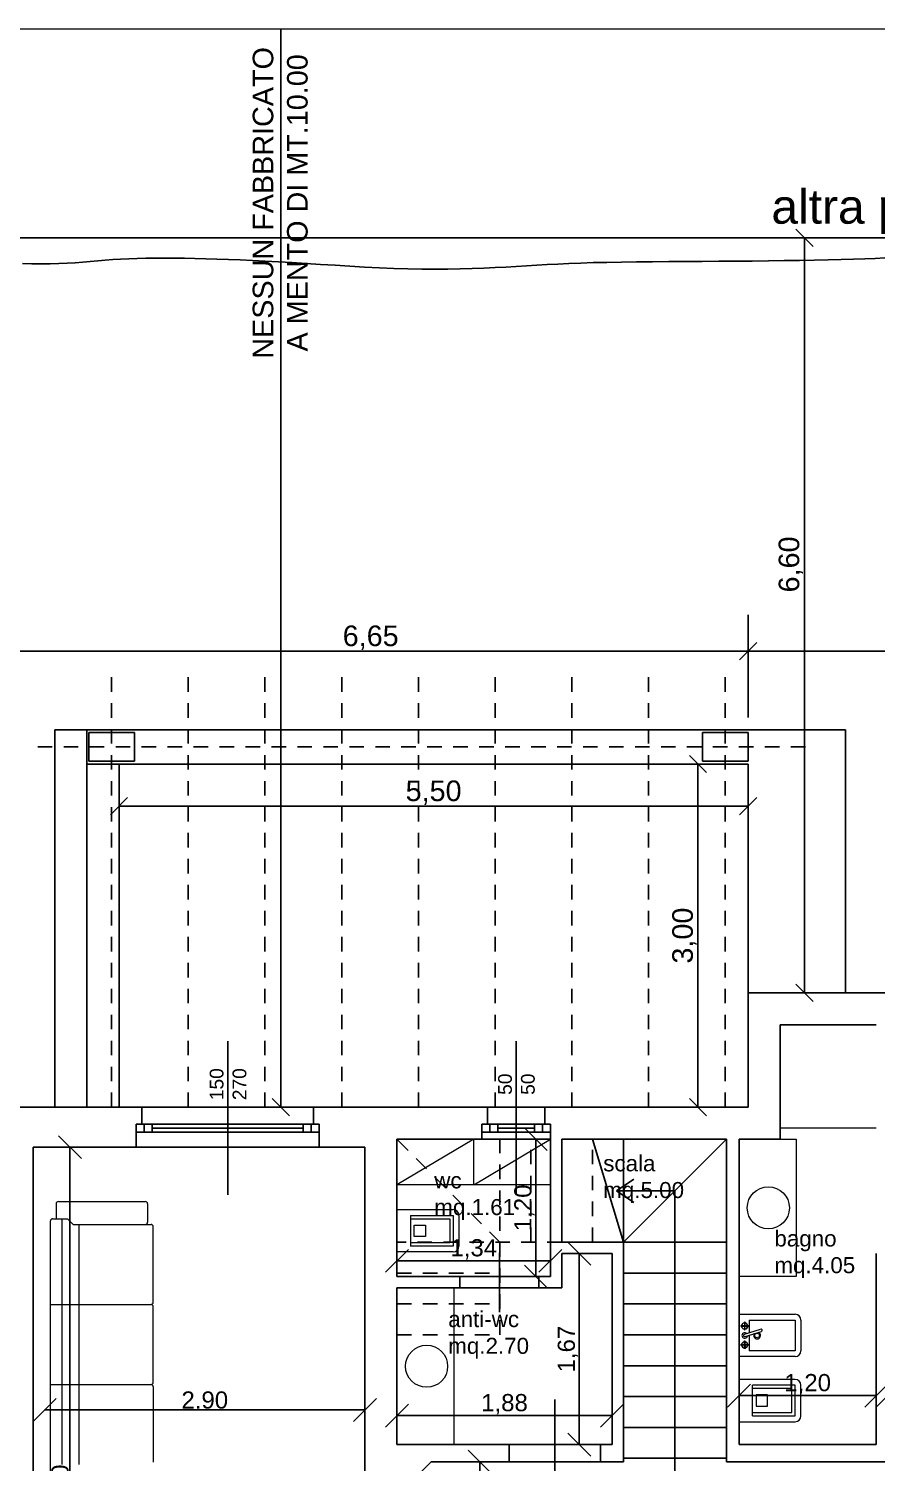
# Model space of a CAD drawing. Header units: millimetres. Extents: x 2002 to 2114, y 811 to 859.
# Drawn here: x 2012.73 to 2020.14, y 846.07 to 858.6 of the extents above; entities that cross this region are included whole.
import ezdxf

# ---------------------------------------------------------------- set-up
doc = ezdxf.new("R2010")
doc.units = ezdxf.units.MM
doc.header["$LTSCALE"] = 0.04
doc.linetypes.add('NASCOSTA2', pattern=[4.7625, 3.175, -1.5875])
for name, color, linetype in [('0-2', 1, 'Continuous'), ('0.1', 4, 'Continuous'), ('02', 1, 'Continuous'), ('ASSI-PIL', 6, 'Continuous')]:
    doc.layers.add(name, color=color, linetype=linetype)
doc.layers.add('0_Num_Penna__10', color=1, linetype='Continuous', lineweight=13)
doc.layers.add('palma', color=94, linetype='Continuous', lineweight=5)
doc.styles.get("Standard").update_dxf_attribs({"font": 'arial.ttf'})
doc.dimstyles.new('pie', dxfattribs={"dimtxt": 0.15, "dimasz": 0.2, "dimexe": 1.25, "dimexo": 0.625, "dimgap": 0.01, "dimtad": 1, "dimzin": 0, "dimtxsty": 'Standard', "dimblk1": 'OBLIQUE', "dimblk2": 'OBLIQUE', "dimsah": 1, "dimcen": 2.5, "dimse1": 1, "dimse2": 1, "dimadec": 0, "dimazin": 0, "dimtfac": 1, "dimtmove": 0, "dimatfit": 3, "dimfxl": 1, "dimarcsym": 0})
doc.dimstyles.new('piee', dxfattribs={"dimtxt": 0.18, "dimasz": 0.15, "dimexe": 1.25, "dimexo": 0.625, "dimgap": 0.01, "dimtad": 1, "dimzin": 1, "dimtxsty": 'Standard', "dimblk": 'OBLIQUE', "dimcen": 2.5, "dimse1": 1, "dimse2": 1, "dimadec": 0, "dimazin": 0, "dimtfac": 1, "dimtmove": 0, "dimatfit": 3, "dimldrblk": 'OBLIQUE', "dimfxl": 1, "dimarcsym": 0})

# ---------------------------------------------------------------- blocks, each defined once
blk = doc.blocks.new('_Oblique')
at = {"color": 0, "linetype": 'ByBlock', "lineweight": -2}
blk.add_line((-0.5, -0.5), (0.5, 0.5), dxfattribs=at)
blk = doc.blocks.new('*D2172')
at = {"layer": 'ASSI-PIL', "color": 0, "lineweight": -2}
blk.add_line((2023.12, 853.159), (2019.02, 853.159), dxfattribs=at)
at = {"layer": 'Defpoints', "color": 0}
for p in [(2019.02, 853.159), (2019.02, 850.563), (2023.12, 850.563)]:
    blk.add_point(p, dxfattribs=at)
at = {"layer": 'ASSI-PIL', "color": 0, "lineweight": -2, "xscale": 0.15, "yscale": 0.15, "zscale": 0.15, "rotation": 180}
blk.add_blockref('_Oblique', (2019.02, 853.159), dxfattribs=at)
at = {"layer": 'ASSI-PIL', "color": 0, "lineweight": -2, "xscale": 0.15, "yscale": 0.15, "zscale": 0.15}
blk.add_blockref('_Oblique', (2023.12, 853.159), dxfattribs=at)
at = {"layer": 'ASSI-PIL', "color": 0, "insert": (2021.07, 853.277), "char_height": 0.18, "attachment_point": 5}
blk.add_mtext('4,10', dxfattribs=at)
blk = doc.blocks.new('*D2173')
at = {"layer": 'ASSI-PIL', "color": 0, "lineweight": -2}
blk.add_line((2019.02, 853.159), (2012.42, 853.159), dxfattribs=at)
at = {"layer": 'Defpoints', "color": 0}
for p in [(2012.42, 853.159), (2019.02, 849.563), (2012.42, 849.173)]:
    blk.add_point(p, dxfattribs=at)
at = {"layer": 'ASSI-PIL', "color": 0, "lineweight": -2, "xscale": 0.15, "yscale": 0.15, "zscale": 0.15, "rotation": 180}
blk.add_blockref('_Oblique', (2012.42, 853.159), dxfattribs=at)
at = {"layer": 'ASSI-PIL', "color": 0, "lineweight": -2, "xscale": 0.15, "yscale": 0.15, "zscale": 0.15}
blk.add_blockref('_Oblique', (2019.02, 853.159), dxfattribs=at)
at = {"layer": 'ASSI-PIL', "color": 0, "insert": (2015.72, 853.277), "char_height": 0.18, "attachment_point": 5}
blk.add_mtext('6,65', dxfattribs=at)
blk = doc.blocks.new('*D2174')
at = {"layer": 'ASSI-PIL', "color": 0, "lineweight": -2}
blk.add_line((2007.732, 850.173), (2007.732, 849.173), dxfattribs=at)
at = {"layer": 'Defpoints', "color": 0}
for p in [(2014.222, 850.173), (2007.732, 849.173), (2014.222, 849.173)]:
    blk.add_point(p, dxfattribs=at)
at = {"layer": 'ASSI-PIL', "color": 0, "lineweight": -2, "xscale": 0.15, "yscale": 0.15, "zscale": 0.15}
for p, rotation in [((2007.732, 850.173), 90), ((2007.732, 849.173), 270)]:
    blk.add_blockref('_Oblique', p, dxfattribs=dict(at, rotation=rotation))
at = {"layer": 'ASSI-PIL', "color": 0, "insert": (2007.614, 849.673), "char_height": 0.18, "attachment_point": 5, "rotation": 90}
blk.add_mtext('1,00', dxfattribs=at)
blk = doc.blocks.new('*D2180')
at = {"layer": 'ASSI-PIL', "color": 0, "lineweight": -2}
blk.add_line((2006.963, 850.173), (2006.963, 841.153), dxfattribs=at)
at = {"layer": 'Defpoints', "color": 0}
for p in [(2014.222, 850.173), (2006.963, 841.153), (2014.672, 841.153)]:
    blk.add_point(p, dxfattribs=at)
at = {"layer": 'ASSI-PIL', "color": 0, "lineweight": -2, "xscale": 0.15, "yscale": 0.15, "zscale": 0.15}
for p, rotation in [((2006.963, 850.173), 90), ((2006.963, 841.153), 270)]:
    blk.add_blockref('_Oblique', p, dxfattribs=dict(at, rotation=rotation))
at = {"layer": 'ASSI-PIL', "color": 0, "insert": (2006.845, 845.663), "char_height": 0.18, "attachment_point": 5, "rotation": 90}
blk.add_mtext('9,00', dxfattribs=at)
blk = doc.blocks.new('*D2181')
at = {"layer": 'ASSI-PIL', "color": 0, "lineweight": -2}
blk.add_line((2019.512, 850.173), (2019.512, 856.773), dxfattribs=at)
at = {"layer": 'Defpoints', "color": 0}
for p in [(2019.02, 856.773), (2019.512, 856.773), (2019.02, 850.173)]:
    blk.add_point(p, dxfattribs=at)
at = {"layer": 'ASSI-PIL', "color": 0, "lineweight": -2, "xscale": 0.15, "yscale": 0.15, "zscale": 0.15}
for p, rotation in [((2019.512, 856.773), 90), ((2019.512, 850.173), 270)]:
    blk.add_blockref('_Oblique', p, dxfattribs=dict(at, rotation=rotation))
at = {"layer": 'ASSI-PIL', "color": 0, "insert": (2019.393, 853.918), "char_height": 0.18, "attachment_point": 5, "rotation": 90}
blk.add_mtext('6,60', dxfattribs=at)
blk = doc.blocks.new('*D2208')
at = {"layer": 'ASSI-PIL', "color": 0, "lineweight": -2}
blk.add_line((2015.67, 832.821), (2012.42, 832.821), dxfattribs=at)
at = {"layer": 'Defpoints', "color": 0}
for p in [(2015.67, 848.686), (2012.42, 847.023), (2012.42, 832.821)]:
    blk.add_point(p, dxfattribs=at)
at = {"layer": 'ASSI-PIL', "color": 0, "lineweight": -2, "xscale": 0.15, "yscale": 0.15, "zscale": 0.15, "rotation": 180}
blk.add_blockref('_Oblique', (2012.42, 832.821), dxfattribs=at)
at = {"layer": 'ASSI-PIL', "color": 0, "lineweight": -2, "xscale": 0.15, "yscale": 0.15, "zscale": 0.15}
blk.add_blockref('_Oblique', (2015.67, 832.821), dxfattribs=at)
at = {"layer": 'ASSI-PIL', "color": 0, "insert": (2014.045, 832.939), "char_height": 0.18, "attachment_point": 5}
blk.add_mtext('3,30', dxfattribs=at)
blk = doc.blocks.new('*D2211')
at = {"layer": '0.1', "color": 0, "lineweight": -2}
blk.add_line((2015.67, 846.526), (2012.87, 846.526), dxfattribs=at)
at = {"layer": 'Defpoints', "color": 0}
for p in [(2012.87, 848.794), (2015.67, 848.794), (2012.87, 846.526)]:
    blk.add_point(p, dxfattribs=at)
at = {"layer": '0.1', "color": 0, "lineweight": -2, "xscale": 0.2, "yscale": 0.2, "zscale": 0.2, "rotation": 180}
blk.add_blockref('_Oblique', (2012.87, 846.526), dxfattribs=at)
at = {"layer": '0.1', "color": 0, "lineweight": -2, "xscale": 0.2, "yscale": 0.2, "zscale": 0.2}
blk.add_blockref('_Oblique', (2015.67, 846.526), dxfattribs=at)
at = {"layer": '0.1', "color": 0, "insert": (2014.27, 846.612), "char_height": 0.15, "attachment_point": 5}
blk.add_mtext('2.90', dxfattribs=at)
blk = doc.blocks.new('*D2212')
at = {"layer": '0.1', "color": 0, "lineweight": -2}
blk.add_line((2013.091, 843.823), (2013.091, 848.823), dxfattribs=at)
at = {"layer": 'Defpoints', "color": 0}
for p in [(2012.77, 848.823), (2013.091, 848.823), (2012.77, 843.823)]:
    blk.add_point(p, dxfattribs=at)
at = {"layer": '0.1', "color": 0, "lineweight": -2, "xscale": 0.2, "yscale": 0.2, "zscale": 0.2}
for p, rotation in [((2013.091, 848.823), 90), ((2013.091, 843.823), 270)]:
    blk.add_blockref('_Oblique', p, dxfattribs=dict(at, rotation=rotation))
at = {"layer": '0.1', "color": 0, "insert": (2013.005, 845.845), "char_height": 0.15, "attachment_point": 5, "rotation": 90}
blk.add_mtext('5.00', dxfattribs=at)
blk = doc.blocks.new('*D2213')
at = {"layer": '0.1', "color": 0, "lineweight": -2}
blk.add_line((2020.14, 846.651), (2018.94, 846.651), dxfattribs=at)
at = {"layer": 'Defpoints', "color": 0}
for p in [(2018.94, 846.651), (2018.94, 846.223), (2020.14, 846.223)]:
    blk.add_point(p, dxfattribs=at)
at = {"layer": '0.1', "color": 0, "lineweight": -2, "xscale": 0.2, "yscale": 0.2, "zscale": 0.2, "rotation": 180}
blk.add_blockref('_Oblique', (2018.94, 846.651), dxfattribs=at)
at = {"layer": '0.1', "color": 0, "lineweight": -2, "xscale": 0.2, "yscale": 0.2, "zscale": 0.2}
blk.add_blockref('_Oblique', (2020.14, 846.651), dxfattribs=at)
at = {"layer": '0.1', "color": 0, "insert": (2019.54, 846.751), "char_height": 0.15, "attachment_point": 5}
blk.add_mtext('1,20', dxfattribs=at)
blk = doc.blocks.new('*D2214')
at = {"layer": '0.1', "color": 0, "lineweight": -2}
blk.add_line((2020.24, 846.651), (2022.99, 846.651), dxfattribs=at)
at = {"layer": 'Defpoints', "color": 0}
for p in [(2022.99, 846.651), (2020.24, 846.223), (2022.99, 846.223)]:
    blk.add_point(p, dxfattribs=at)
at = {"layer": '0.1', "color": 0, "lineweight": -2, "xscale": 0.2, "yscale": 0.2, "zscale": 0.2, "rotation": 180}
blk.add_blockref('_Oblique', (2020.24, 846.651), dxfattribs=at)
at = {"layer": '0.1', "color": 0, "lineweight": -2, "xscale": 0.2, "yscale": 0.2, "zscale": 0.2}
blk.add_blockref('_Oblique', (2022.99, 846.651), dxfattribs=at)
at = {"layer": '0.1', "color": 0, "insert": (2021.615, 846.751), "char_height": 0.15, "attachment_point": 5}
blk.add_mtext('2,75', dxfattribs=at)
blk = doc.blocks.new('*D2215')
at = {"layer": '0.1', "color": 0, "lineweight": -2}
blk.add_line((2016.673, 846.073), (2016.673, 842.553), dxfattribs=at)
at = {"layer": 'Defpoints', "color": 0}
for p in [(2016.59, 846.073), (2016.59, 842.553), (2016.673, 842.553)]:
    blk.add_point(p, dxfattribs=at)
at = {"layer": '0.1', "color": 0, "lineweight": -2, "xscale": 0.2, "yscale": 0.2, "zscale": 0.2}
for p, rotation in [((2016.673, 846.073), 90), ((2016.673, 842.553), 270)]:
    blk.add_blockref('_Oblique', p, dxfattribs=dict(at, rotation=rotation))
at = {"layer": '0.1', "color": 0, "insert": (2016.573, 844.313), "char_height": 0.15, "attachment_point": 5, "rotation": 90}
blk.add_mtext('3,52', dxfattribs=at)
blk = doc.blocks.new('*D2217')
at = {"layer": '0.1', "color": 0, "lineweight": -2}
blk.add_line((2017.83, 846.476), (2015.95, 846.476), dxfattribs=at)
at = {"layer": 'Defpoints', "color": 0}
for p in [(2015.95, 847.183), (2017.83, 847.058), (2015.95, 846.476)]:
    blk.add_point(p, dxfattribs=at)
at = {"layer": '0.1', "color": 0, "lineweight": -2, "xscale": 0.2, "yscale": 0.2, "zscale": 0.2, "rotation": 180}
blk.add_blockref('_Oblique', (2015.95, 846.476), dxfattribs=at)
at = {"layer": '0.1', "color": 0, "lineweight": -2, "xscale": 0.2, "yscale": 0.2, "zscale": 0.2}
blk.add_blockref('_Oblique', (2017.83, 846.476), dxfattribs=at)
at = {"layer": '0.1', "color": 0, "insert": (2016.89, 846.576), "char_height": 0.15, "attachment_point": 5}
blk.add_mtext('1,88', dxfattribs=at)
blk = doc.blocks.new('*D2218')
at = {"layer": '0.1', "color": 0, "lineweight": -2}
blk.add_line((2017.544, 847.893), (2017.544, 846.223), dxfattribs=at)
at = {"layer": 'Defpoints', "color": 0}
for p in [(2017.83, 847.893), (2017.544, 846.223), (2017.83, 846.223)]:
    blk.add_point(p, dxfattribs=at)
at = {"layer": '0.1', "color": 0, "lineweight": -2, "xscale": 0.2, "yscale": 0.2, "zscale": 0.2}
for p, rotation in [((2017.544, 847.893), 90), ((2017.544, 846.223), 270)]:
    blk.add_blockref('_Oblique', p, dxfattribs=dict(at, rotation=rotation))
at = {"layer": '0.1', "color": 0, "insert": (2017.444, 847.058), "char_height": 0.15, "attachment_point": 5, "rotation": 90}
blk.add_mtext('1,67', dxfattribs=at)
blk = doc.blocks.new('*D2240')
at = {"layer": 'ASSI-PIL', "color": 0, "lineweight": -2}
blk.add_line((2018.581, 852.173), (2018.581, 849.173), dxfattribs=at)
at = {"layer": 'Defpoints', "color": 0}
for p in [(2019.02, 852.173), (2016.741, 849.173), (2018.581, 849.173)]:
    blk.add_point(p, dxfattribs=at)
at = {"layer": 'ASSI-PIL', "color": 0, "lineweight": -2, "xscale": 0.15, "yscale": 0.15, "zscale": 0.15}
for p, rotation in [((2018.581, 852.173), 90), ((2018.581, 849.173), 270)]:
    blk.add_blockref('_Oblique', p, dxfattribs=dict(at, rotation=rotation))
at = {"layer": 'ASSI-PIL', "color": 0, "insert": (2018.463, 850.673), "char_height": 0.18, "attachment_point": 5, "rotation": 90}
blk.add_mtext('3,00', dxfattribs=at)
blk = doc.blocks.new('*D2241')
at = {"layer": 'ASSI-PIL', "color": 0, "lineweight": -2}
blk.add_line((2013.52, 851.804), (2019.02, 851.804), dxfattribs=at)
at = {"layer": 'Defpoints', "color": 0}
for p in [(2013.52, 852.173), (2019.02, 852.173), (2019.02, 851.804)]:
    blk.add_point(p, dxfattribs=at)
at = {"layer": 'ASSI-PIL', "color": 0, "lineweight": -2, "xscale": 0.15, "yscale": 0.15, "zscale": 0.15, "rotation": 180}
blk.add_blockref('_Oblique', (2013.52, 851.804), dxfattribs=at)
at = {"layer": 'ASSI-PIL', "color": 0, "lineweight": -2, "xscale": 0.15, "yscale": 0.15, "zscale": 0.15}
blk.add_blockref('_Oblique', (2019.02, 851.804), dxfattribs=at)
at = {"layer": 'ASSI-PIL', "color": 0, "insert": (2016.27, 851.922), "char_height": 0.18, "attachment_point": 5}
blk.add_mtext('5,50', dxfattribs=at)
blk = doc.blocks.new('*D2245')
at = {"layer": '0.1', "color": 0, "lineweight": -2}
blk.add_line((2017.164, 848.893), (2017.164, 847.693), dxfattribs=at)
at = {"layer": 'Defpoints', "color": 0}
for p in [(2017.291, 848.893), (2017.164, 847.693), (2017.291, 847.693)]:
    blk.add_point(p, dxfattribs=at)
at = {"layer": '0.1', "color": 0, "lineweight": -2, "xscale": 0.2, "yscale": 0.2, "zscale": 0.2}
for p, rotation in [((2017.164, 848.893), 90), ((2017.164, 847.693), 270)]:
    blk.add_blockref('_Oblique', p, dxfattribs=dict(at, rotation=rotation))
at = {"layer": '0.1', "color": 0, "insert": (2017.064, 848.293), "char_height": 0.15, "attachment_point": 5, "rotation": 90}
blk.add_mtext('1,20', dxfattribs=at)
blk = doc.blocks.new('*D2246')
at = {"layer": '0.1', "color": 0, "lineweight": -2}
blk.add_line((2015.95, 847.83), (2017.291, 847.83), dxfattribs=at)
at = {"layer": 'Defpoints', "color": 0}
for p in [(2015.95, 848.893), (2017.291, 848.893), (2017.291, 847.83)]:
    blk.add_point(p, dxfattribs=at)
at = {"layer": '0.1', "color": 0, "lineweight": -2, "xscale": 0.2, "yscale": 0.2, "zscale": 0.2}
for p, rotation in [((2015.95, 847.83), 179.9999999999903), ((2017.291, 847.83), 359.9999999999903)]:
    blk.add_blockref('_Oblique', p, dxfattribs=dict(at, rotation=rotation))
at = {"layer": '0.1', "color": 0, "insert": (2016.621, 847.93), "char_height": 0.15, "attachment_point": 5}
blk.add_mtext('1,34', dxfattribs=at)

msp = doc.modelspace()

# ---------------------------------------------------------------- linework, layer by layer
for p, q in [((2013.255, 852.448), (2013.655, 852.448)), ((2013.255, 852.198), (2013.255, 852.448)), ((2013.655, 852.448), (2013.655, 852.198)), ((2018.62, 852.448), (2019.02, 852.448)), ((2018.62, 852.198), (2018.62, 852.448)), ((2019.02, 852.448), (2019.02, 852.198)), ((2013.655, 852.198), (2013.255, 852.198)), ((2019.02, 852.198), (2018.62, 852.198)), ((2019.02, 849.173), (2019.02, 850.173)), ((2019.02, 850.173), (2020.345, 850.173)), ((2019.3, 849.893), (2020.14, 849.893)), ((2019.3, 848.893), (2019.3, 849.893)), ((2013.72, 849.173), (2012.42, 849.173)), ((2013.72, 849.023), (2013.72, 849.173)), ((2013.72, 849.023), (2013.72, 849.173)), ((2015.22, 849.023), (2015.22, 849.173)), ((2015.22, 849.173), (2016.741, 849.173)), ((2016.741, 849.173), (2016.741, 849.023)), ((2017.241, 849.173), (2019.02, 849.173)), ((2017.241, 849.173), (2017.241, 849.023)), ((2013.67, 848.823), (2013.67, 849.023)), ((2013.67, 849.023), (2013.72, 849.023)), ((2015.22, 849.023), (2015.27, 849.023)), ((2015.27, 848.823), (2015.27, 849.023)), ((2016.691, 848.893), (2016.691, 849.023)), ((2016.691, 849.023), (2016.741, 849.023)), ((2017.241, 849.023), (2017.291, 849.023)), ((2017.291, 847.693), (2017.291, 849.023)), ((2013.67, 848.823), (2012.77, 848.823)), ((2012.77, 848.823), (2012.77, 843.823)), ((2015.27, 848.823), (2015.67, 848.823)), ((2015.67, 845.573), (2015.67, 848.823)), ((2015.95, 848.893), (2016.691, 848.893)), ((2015.95, 847.693), (2015.95, 848.893)), ((2017.391, 848.893), (2018.83, 848.893)), ((2017.391, 848.893), (2017.391, 847.993)), ((2018.83, 846.073), (2018.83, 848.893)), ((2018.94, 848.893), (2019.3, 848.893)), ((2018.94, 846.223), (2018.94, 848.893)), ((2017.93, 847.993), (2017.391, 847.993)), ((2017.93, 847.993), (2017.93, 846.073)), ((2017.83, 847.893), (2017.391, 847.893)), ((2017.391, 847.893), (2017.391, 847.593)), ((2017.83, 847.893), (2017.83, 846.223)), ((2020.14, 846.223), (2020.14, 847.893)), ((2016.5, 847.693), (2015.95, 847.693)), ((2016.5, 847.593), (2016.5, 847.693)), ((2017.191, 847.693), (2017.291, 847.693)), ((2017.191, 847.693), (2017.191, 847.593)), ((2015.95, 846.223), (2015.95, 847.593)), ((2016.5, 847.593), (2015.95, 847.593)), ((2017.191, 847.593), (2017.391, 847.593)), ((2015.95, 846.223), (2016.93, 846.223)), ((2016.93, 846.073), (2016.93, 846.223)), ((2017.73, 846.073), (2017.73, 846.223)), ((2017.73, 846.223), (2017.83, 846.223)), ((2018.94, 846.223), (2020.14, 846.223)), ((2015.95, 845.773), (2016.25, 846.073)), ((2016.25, 846.073), (2016.93, 846.073)), ((2017.73, 846.073), (2017.93, 846.073)), ((2018.83, 846.073), (2020.34, 846.073))]:
    msp.add_line(p, q)
at = {"layer": '0-2', "linetype": 'NASCOSTA2'}
for p, q in [((2013.455, 849.173), (2013.455, 852.948)), ((2014.126, 849.173), (2014.126, 852.948)), ((2014.796, 849.173), (2014.796, 852.948)), ((2015.467, 849.173), (2015.467, 852.948)), ((2016.138, 849.173), (2016.138, 852.948)), ((2016.808, 849.173), (2016.808, 852.948)), ((2017.479, 849.173), (2017.479, 852.948)), ((2018.149, 849.173), (2018.149, 852.948)), ((2018.82, 849.173), (2018.82, 852.948)), ((2019.52, 852.323), (2012.755, 852.323)), ((2016.85, 847.993), (2015.95, 848.893)), ((2016.85, 847.183), (2016.85, 848.893)), ((2017.12, 847.993), (2017.12, 848.893)), ((2017.66, 847.993), (2017.66, 848.893)), ((2015.95, 847.723), (2016.85, 847.723)), ((2015.95, 847.453), (2016.85, 847.453)), ((2015.95, 847.183), (2016.85, 847.183))]:
    msp.add_line(p, q, dxfattribs=at)
at = {"layer": '0-2'}
for p, q in [((2019.17, 852.473), (2019.87, 852.473)), ((2019.87, 852.473), (2019.87, 850.173)), ((2016.741, 849.173), (2017.241, 849.173)), ((2016.691, 848.893), (2017.291, 848.893)), ((2017.93, 847.993), (2017.66, 848.893)), ((2017.93, 847.993), (2017.93, 848.893)), ((2017.93, 847.993), (2018.83, 848.893)), ((2017.93, 847.993), (2017.93, 848.893)), ((2017.869, 848.443), (2018.02, 848.545)), ((2017.869, 848.443), (2018.38, 848.443)), ((2017.869, 848.443), (2018.02, 848.341)), ((2018.38, 848.443), (2018.38, 845.909)), ((2017.93, 847.993), (2018.83, 847.993)), ((2016.846, 847.382), (2016.846, 847.899)), ((2016.5, 847.693), (2017.191, 847.693)), ((2017.93, 847.723), (2018.83, 847.723)), ((2016.5, 847.593), (2017.191, 847.593)), ((2017.93, 847.453), (2018.83, 847.453)), ((2017.93, 847.183), (2018.83, 847.183)), ((2017.93, 846.913), (2018.83, 846.913)), ((2017.33, 845.565), (2017.33, 846.616)), ((2017.93, 846.643), (2018.83, 846.643)), ((2017.93, 846.373), (2018.83, 846.373)), ((2016.93, 846.223), (2017.73, 846.223)), ((2017.73, 846.073), (2016.93, 846.073)), ((2017.93, 846.103), (2018.83, 846.103))]:
    msp.add_line(p, q, dxfattribs=at)
at = {"layer": '0-2', "linetype": 'NASCOSTA2'}
msp.add_lwpolyline([(2017.391, 847.993), (2015.95, 847.993)], dxfattribs=at)
at = {"layer": '02'}
for p, q in [((2028.651, 856.773), (2009.16, 856.773)), ((2012.96, 852.473), (2012.96, 849.173)), ((2019.17, 852.473), (2012.96, 852.473)), ((2013.24, 852.473), (2013.24, 849.173)), ((2019.02, 852.173), (2013.24, 852.173)), ((2013.52, 852.173), (2013.52, 849.173)), ((2019.02, 850.173), (2019.02, 852.173)), ((2014.47, 848.407), (2014.47, 849.751)), ((2016.991, 848.407), (2016.991, 849.751)), ((2013.72, 849.173), (2015.22, 849.173)), ((2013.67, 848.953), (2015.27, 848.953)), ((2013.72, 849.023), (2015.22, 849.023)), ((2013.74, 848.953), (2013.74, 849.023)), ((2013.81, 848.953), (2013.81, 849.023)), ((2013.81, 848.988), (2015.13, 848.988)), ((2015.13, 848.953), (2015.13, 849.023)), ((2015.2, 848.953), (2015.2, 849.023)), ((2016.691, 848.953), (2017.291, 848.953)), ((2016.741, 849.023), (2017.241, 849.023)), ((2016.761, 848.953), (2016.761, 849.023)), ((2016.831, 848.953), (2016.831, 849.023)), ((2016.831, 848.988), (2017.151, 848.988)), ((2017.151, 848.953), (2017.151, 849.023)), ((2017.221, 848.953), (2017.221, 849.023)), ((2013.67, 848.823), (2015.27, 848.823))]:
    msp.add_line(p, q, dxfattribs=at)
at = {"layer": '0_Num_Penna__10'}
msp.add_line((2002.034, 858.602), (2114.037, 858.602), dxfattribs=at)
at = {"layer": 'ASSI-PIL'}
for p, q in [((2014.935, 849.173), (2014.935, 858.602)), ((2019.02, 852.58), (2019.02, 853.477))]:
    msp.add_line(p, q, dxfattribs=at)
msp.add_lwpolyline([(2012.675, 856.549), (2012.759, 856.547), (2012.84, 856.547), (2012.919, 856.547), (2012.995, 856.548), (2013.067, 856.551), (2013.136, 856.555), (2013.203, 856.56), (2013.269, 856.566), (2013.334, 856.571), (2013.399, 856.577), (2013.465, 856.583), (2013.534, 856.587), (2013.605, 856.591), (2013.679, 856.594), (2013.756, 856.595), (2013.836, 856.596), (2013.919, 856.596), (2014.005, 856.596), (2014.093, 856.595), (2014.184, 856.593), (2014.278, 856.59), (2014.376, 856.587), (2014.476, 856.584), (2014.58, 856.58), (2014.687, 856.575), (2014.798, 856.57), (2014.913, 856.564), (2015.032, 856.557), (2015.155, 856.549), (2015.281, 856.541), (2015.409, 856.533), (2015.538, 856.525), (2015.667, 856.517), (2015.796, 856.511), (2015.922, 856.505), (2016.046, 856.501), (2016.166, 856.499), (2016.282, 856.498), (2016.395, 856.499), (2016.503, 856.501), (2016.608, 856.504), (2016.71, 856.508), (2016.808, 856.513), (2016.902, 856.518), (2016.993, 856.523), (2017.083, 856.529), (2017.172, 856.534), (2017.262, 856.539), (2017.355, 856.544), (2017.453, 856.549), (2017.556, 856.553), (2017.666, 856.557), (2017.785, 856.559), (2017.912, 856.561), (2018.045, 856.563), (2018.183, 856.564), (2018.325, 856.565), (2018.47, 856.566), (2018.617, 856.567), (2018.764, 856.568), (2018.91, 856.569), (2019.055, 856.57), (2019.197, 856.572), (2019.335, 856.574), (2019.469, 856.576), (2019.597, 856.579), (2019.719, 856.581), (2019.834, 856.584), (2019.94, 856.588), (2020.039, 856.591), (2020.131, 856.594), (2020.216, 856.598)], dxfattribs=at)
at = {"layer": 'palma'}
for p, q in [((2019.3, 848.993), (2020.14, 848.993)), ((2019.3, 848.893), (2019.44, 848.893)), ((2019.44, 848.893), (2019.44, 847.693)), ((2017.291, 848.493), (2015.95, 848.493)), ((2012.97, 848.328), (2012.97, 848.198)), ((2012.99, 848.348), (2013.75, 848.348)), ((2013.77, 848.328), (2013.77, 848.168)), ((2012.92, 844.618), (2012.92, 848.178)), ((2012.94, 848.198), (2013.07, 848.198)), ((2013.02, 848.198), (2013.02, 846.048)), ((2013.12, 848.148), (2013.07, 848.198)), ((2015.95, 848.277), (2016.441, 848.277)), ((2016.069, 848.227), (2016.441, 848.227)), ((2016.069, 848.227), (2016.069, 847.958)), ((2016.069, 848.197), (2016.411, 848.197)), ((2016.411, 848.197), (2016.411, 847.988)), ((2016.441, 848.227), (2016.441, 847.958)), ((2016.491, 848.227), (2016.491, 847.958)), ((2013.12, 848.148), (2013.8, 848.148)), ((2013.17, 848.148), (2013.17, 846.048)), ((2013.82, 847.468), (2013.82, 848.128)), ((2016.099, 848.142), (2016.199, 848.142)), ((2016.099, 848.042), (2016.099, 848.142)), ((2016.199, 848.142), (2016.199, 848.042)), ((2016.411, 847.988), (2016.069, 847.988)), ((2016.441, 847.958), (2016.069, 847.958)), ((2016.199, 848.042), (2016.099, 848.042)), ((2016.441, 847.908), (2015.95, 847.908)), ((2019.44, 847.693), (2018.94, 847.693)), ((2016.45, 846.223), (2016.45, 847.593)), ((2012.92, 847.448), (2013.8, 847.448)), ((2012.92, 847.448), (2013.8, 847.448)), ((2012.92, 847.448), (2013.8, 847.448)), ((2012.92, 847.448), (2013.8, 847.448)), ((2013.82, 846.768), (2013.82, 847.428)), ((2018.94, 847.362), (2019.431, 847.362)), ((2019.029, 847.312), (2019.029, 847.2)), ((2019.029, 847.312), (2019.431, 847.312)), ((2019.431, 847.312), (2019.431, 847.042)), ((2019.481, 847.312), (2019.481, 847.042)), ((2018.957, 847.262), (2018.956, 847.261)), ((2018.956, 847.261), (2018.956, 847.261)), ((2018.956, 847.261), (2018.956, 847.26)), ((2018.956, 847.26), (2018.956, 847.26)), ((2018.956, 847.26), (2018.956, 847.259)), ((2018.956, 847.259), (2018.957, 847.259)), ((2018.958, 847.262), (2018.957, 847.262)), ((2018.957, 847.262), (2018.957, 847.262)), ((2018.957, 847.259), (2018.957, 847.259)), ((2018.957, 847.259), (2018.957, 847.258)), ((2018.957, 847.258), (2018.957, 847.258)), ((2018.957, 847.258), (2018.958, 847.258)), ((2018.959, 847.263), (2018.958, 847.262)), ((2018.958, 847.258), (2018.958, 847.258)), ((2018.958, 847.258), (2018.959, 847.257)), ((2018.96, 847.263), (2018.959, 847.263)), ((2018.959, 847.257), (2018.96, 847.257)), ((2018.962, 847.263), (2018.96, 847.263)), ((2018.96, 847.257), (2018.961, 847.257)), ((2018.961, 847.257), (2018.962, 847.257)), ((2018.964, 847.263), (2018.962, 847.263)), ((2018.962, 847.257), (2018.964, 847.257)), ((2018.967, 847.263), (2018.964, 847.263)), ((2018.964, 847.257), (2018.966, 847.257)), ((2018.966, 847.257), (2018.969, 847.257)), ((2018.971, 847.263), (2018.967, 847.263)), ((2018.969, 847.257), (2018.973, 847.257)), ((2018.974, 847.263), (2018.971, 847.263)), ((2018.973, 847.257), (2018.978, 847.257)), ((2018.979, 847.262), (2018.974, 847.263)), ((2018.978, 847.257), (2018.984, 847.257)), ((2018.985, 847.262), (2018.979, 847.262)), ((2018.987, 847.24), (2018.986, 847.236)), ((2018.986, 847.236), (2018.986, 847.234)), ((2018.986, 847.234), (2018.986, 847.231)), ((2018.986, 847.231), (2018.987, 847.23)), ((2018.988, 847.254), (2018.987, 847.248)), ((2018.987, 847.248), (2018.987, 847.244)), ((2018.987, 847.244), (2018.987, 847.24)), ((2018.987, 847.187), (2019.129, 847.232)), ((2018.987, 847.23), (2018.987, 847.228)), ((2018.987, 847.228), (2018.987, 847.227)), ((2018.987, 847.227), (2018.987, 847.226)), ((2018.987, 847.226), (2018.988, 847.226)), ((2018.989, 847.292), (2018.988, 847.291)), ((2018.988, 847.291), (2018.988, 847.291)), ((2018.988, 847.291), (2018.988, 847.29)), ((2018.988, 847.29), (2018.988, 847.289)), ((2018.988, 847.289), (2018.988, 847.287)), ((2018.988, 847.287), (2018.988, 847.286)), ((2018.988, 847.286), (2018.988, 847.283)), ((2018.988, 847.283), (2018.988, 847.28)), ((2018.988, 847.28), (2018.988, 847.276)), ((2018.988, 847.276), (2018.988, 847.271)), ((2018.988, 847.271), (2018.988, 847.265)), ((2018.988, 847.226), (2018.988, 847.225)), ((2018.988, 847.225), (2018.989, 847.225)), ((2018.99, 847.293), (2018.989, 847.292)), ((2018.989, 847.292), (2018.989, 847.292)), ((2018.989, 847.292), (2018.989, 847.292)), ((2018.989, 847.225), (2018.989, 847.225)), ((2018.989, 847.225), (2018.99, 847.225)), ((2018.991, 847.293), (2018.99, 847.293)), ((2018.99, 847.293), (2018.99, 847.293)), ((2018.99, 847.293), (2018.99, 847.293)), ((2018.99, 847.225), (2018.99, 847.226)), ((2018.99, 847.226), (2018.99, 847.226)), ((2018.99, 847.226), (2018.991, 847.226)), ((2018.992, 847.293), (2018.991, 847.293)), ((2018.991, 847.293), (2018.991, 847.293)), ((2018.991, 847.226), (2018.992, 847.227)), ((2018.991, 847.226), (2018.991, 847.226)), ((2018.991, 847.226), (2018.991, 847.226)), ((2018.993, 847.293), (2018.992, 847.293)), ((2018.992, 847.293), (2018.992, 847.293)), ((2018.992, 847.247), (2018.992, 847.253)), ((2018.993, 847.242), (2018.992, 847.247)), ((2018.992, 847.229), (2018.993, 847.23)), ((2018.992, 847.228), (2018.992, 847.229)), ((2018.992, 847.227), (2018.992, 847.228)), ((2018.992, 847.227), (2018.992, 847.227)), ((2018.993, 847.292), (2018.993, 847.293)), ((2018.993, 847.291), (2018.993, 847.292)), ((2018.994, 847.29), (2018.993, 847.291)), ((2018.993, 847.27), (2018.994, 847.275)), ((2018.993, 847.265), (2018.993, 847.27)), ((2018.993, 847.238), (2018.993, 847.242)), ((2018.993, 847.235), (2018.993, 847.238)), ((2018.993, 847.233), (2018.993, 847.235)), ((2018.993, 847.231), (2018.993, 847.233)), ((2018.993, 847.23), (2018.993, 847.231)), ((2018.993, 847.168), (2019.136, 847.213)), ((2018.994, 847.289), (2018.994, 847.29)), ((2018.994, 847.287), (2018.994, 847.289)), ((2018.994, 847.285), (2018.994, 847.287)), ((2018.994, 847.282), (2018.994, 847.285)), ((2018.994, 847.279), (2018.994, 847.282)), ((2018.994, 847.275), (2018.994, 847.279)), ((2019.002, 847.261), (2018.996, 847.261)), ((2018.996, 847.257), (2019.001, 847.256)), ((2019.001, 847.256), (2019.006, 847.256)), ((2019.007, 847.262), (2019.002, 847.261)), ((2019.006, 847.256), (2019.01, 847.256)), ((2019.011, 847.262), (2019.007, 847.262)), ((2019.01, 847.256), (2019.013, 847.256)), ((2019.014, 847.262), (2019.011, 847.262)), ((2019.013, 847.256), (2019.016, 847.255)), ((2019.017, 847.262), (2019.014, 847.262)), ((2019.016, 847.255), (2019.018, 847.256)), ((2019.018, 847.262), (2019.017, 847.262)), ((2019.02, 847.262), (2019.018, 847.262)), ((2019.018, 847.256), (2019.02, 847.256)), ((2019.021, 847.261), (2019.02, 847.262)), ((2019.02, 847.256), (2019.021, 847.256)), ((2019.022, 847.261), (2019.021, 847.261)), ((2019.021, 847.261), (2019.021, 847.261)), ((2019.021, 847.256), (2019.022, 847.256)), ((2019.023, 847.261), (2019.022, 847.261)), ((2019.022, 847.256), (2019.023, 847.256)), ((2019.023, 847.26), (2019.023, 847.261)), ((2019.023, 847.261), (2019.023, 847.261)), ((2019.024, 847.26), (2019.023, 847.26)), ((2019.023, 847.256), (2019.024, 847.257)), ((2019.024, 847.259), (2019.024, 847.26)), ((2019.024, 847.258), (2019.024, 847.259)), ((2019.024, 847.259), (2019.024, 847.259)), ((2019.024, 847.259), (2019.024, 847.259)), ((2019.024, 847.257), (2019.024, 847.258)), ((2019.024, 847.258), (2019.024, 847.258)), ((2019.024, 847.257), (2019.024, 847.257)), ((2019.029, 847.179), (2019.029, 847.042)), ((2018.956, 847.094), (2018.956, 847.095)), ((2018.956, 847.095), (2018.956, 847.095)), ((2018.956, 847.095), (2018.957, 847.095)), ((2018.956, 847.093), (2018.956, 847.094)), ((2018.956, 847.094), (2018.956, 847.094)), ((2018.957, 847.093), (2018.956, 847.093)), ((2018.957, 847.096), (2018.958, 847.097)), ((2018.957, 847.095), (2018.957, 847.096)), ((2018.957, 847.096), (2018.957, 847.096)), ((2018.957, 847.096), (2018.957, 847.096)), ((2018.957, 847.092), (2018.957, 847.093)), ((2018.958, 847.092), (2018.957, 847.092)), ((2018.958, 847.097), (2018.958, 847.097)), ((2018.958, 847.097), (2018.959, 847.097)), ((2018.959, 847.092), (2018.958, 847.092)), ((2018.959, 847.097), (2018.96, 847.097)), ((2018.96, 847.092), (2018.959, 847.092)), ((2018.96, 847.097), (2018.961, 847.098)), ((2018.962, 847.091), (2018.96, 847.092)), ((2018.961, 847.098), (2018.962, 847.098)), ((2018.962, 847.098), (2018.964, 847.098)), ((2018.964, 847.091), (2018.962, 847.091)), ((2018.964, 847.098), (2018.966, 847.098)), ((2018.967, 847.091), (2018.964, 847.091)), ((2018.966, 847.098), (2018.969, 847.098)), ((2018.971, 847.092), (2018.967, 847.091)), ((2018.969, 847.098), (2018.973, 847.098)), ((2018.974, 847.092), (2018.971, 847.092)), ((2018.973, 847.098), (2018.978, 847.097)), ((2018.979, 847.092), (2018.974, 847.092)), ((2018.978, 847.097), (2018.984, 847.097)), ((2018.985, 847.093), (2018.979, 847.092)), ((2018.986, 847.123), (2018.987, 847.125)), ((2018.986, 847.121), (2018.986, 847.123)), ((2018.986, 847.118), (2018.986, 847.121)), ((2018.987, 847.115), (2018.986, 847.118)), ((2018.987, 847.128), (2018.988, 847.129)), ((2018.987, 847.127), (2018.987, 847.128)), ((2018.987, 847.126), (2018.987, 847.127)), ((2018.987, 847.125), (2018.987, 847.126)), ((2018.987, 847.111), (2018.987, 847.115)), ((2018.987, 847.106), (2018.987, 847.111)), ((2018.988, 847.101), (2018.987, 847.106)), ((2018.988, 847.129), (2018.988, 847.129)), ((2018.988, 847.129), (2018.989, 847.129)), ((2018.988, 847.083), (2018.988, 847.089)), ((2018.988, 847.078), (2018.988, 847.083)), ((2018.988, 847.074), (2018.988, 847.078)), ((2018.988, 847.071), (2018.988, 847.074)), ((2018.988, 847.069), (2018.988, 847.071)), ((2018.988, 847.067), (2018.988, 847.069)), ((2018.988, 847.066), (2018.988, 847.067)), ((2018.988, 847.065), (2018.988, 847.066)), ((2018.988, 847.064), (2018.988, 847.065)), ((2018.988, 847.063), (2018.988, 847.064)), ((2018.989, 847.063), (2018.988, 847.063)), ((2018.989, 847.129), (2018.989, 847.129)), ((2018.989, 847.129), (2018.99, 847.129)), ((2018.989, 847.062), (2018.989, 847.063)), ((2018.99, 847.062), (2018.989, 847.062)), ((2018.989, 847.062), (2018.989, 847.062)), ((2018.99, 847.129), (2018.99, 847.129)), ((2018.99, 847.129), (2018.99, 847.129)), ((2018.99, 847.129), (2018.991, 847.129)), ((2018.99, 847.061), (2018.99, 847.062)), ((2018.99, 847.062), (2018.99, 847.062)), ((2018.991, 847.061), (2018.99, 847.061)), ((2018.991, 847.129), (2018.991, 847.128)), ((2018.991, 847.128), (2018.991, 847.128)), ((2018.991, 847.128), (2018.992, 847.128)), ((2018.992, 847.061), (2018.991, 847.061)), ((2018.991, 847.061), (2018.991, 847.061)), ((2018.992, 847.128), (2018.992, 847.127)), ((2018.992, 847.127), (2018.992, 847.126)), ((2018.992, 847.126), (2018.992, 847.126)), ((2018.992, 847.126), (2018.993, 847.125)), ((2018.993, 847.112), (2018.992, 847.107)), ((2018.992, 847.107), (2018.992, 847.101)), ((2018.993, 847.062), (2018.992, 847.061)), ((2018.992, 847.061), (2018.992, 847.061)), ((2018.993, 847.125), (2018.993, 847.123)), ((2018.993, 847.123), (2018.993, 847.122)), ((2018.993, 847.122), (2018.993, 847.119)), ((2018.993, 847.119), (2018.993, 847.116)), ((2018.993, 847.116), (2018.993, 847.112)), ((2018.993, 847.09), (2018.993, 847.084)), ((2018.993, 847.084), (2018.994, 847.079)), ((2018.994, 847.064), (2018.993, 847.063)), ((2018.993, 847.063), (2018.993, 847.062)), ((2018.993, 847.062), (2018.993, 847.062)), ((2018.994, 847.079), (2018.994, 847.076)), ((2018.994, 847.076), (2018.994, 847.072)), ((2018.994, 847.072), (2018.994, 847.069)), ((2018.994, 847.069), (2018.994, 847.067)), ((2018.994, 847.067), (2018.994, 847.065)), ((2018.994, 847.065), (2018.994, 847.064)), ((2018.996, 847.098), (2019.001, 847.098)), ((2019.002, 847.093), (2018.996, 847.093)), ((2019.001, 847.098), (2019.006, 847.099)), ((2019.007, 847.093), (2019.002, 847.093)), ((2019.006, 847.099), (2019.01, 847.099)), ((2019.011, 847.093), (2019.007, 847.093)), ((2019.01, 847.099), (2019.013, 847.099)), ((2019.014, 847.093), (2019.011, 847.093)), ((2019.013, 847.099), (2019.016, 847.099)), ((2019.017, 847.093), (2019.014, 847.093)), ((2019.016, 847.099), (2019.018, 847.099)), ((2019.018, 847.093), (2019.017, 847.093)), ((2019.018, 847.099), (2019.02, 847.099)), ((2019.02, 847.093), (2019.018, 847.093)), ((2019.02, 847.099), (2019.021, 847.099)), ((2019.021, 847.093), (2019.02, 847.093)), ((2019.021, 847.099), (2019.022, 847.098)), ((2019.022, 847.093), (2019.021, 847.093)), ((2019.021, 847.093), (2019.021, 847.093)), ((2019.022, 847.098), (2019.023, 847.098)), ((2019.023, 847.094), (2019.022, 847.093)), ((2019.023, 847.098), (2019.024, 847.098)), ((2019.024, 847.095), (2019.023, 847.094)), ((2019.023, 847.094), (2019.023, 847.094)), ((2019.023, 847.094), (2019.023, 847.094)), ((2019.024, 847.098), (2019.024, 847.097)), ((2019.024, 847.097), (2019.024, 847.097)), ((2019.024, 847.097), (2019.024, 847.096)), ((2019.024, 847.096), (2019.024, 847.096)), ((2019.024, 847.096), (2019.024, 847.095)), ((2019.024, 847.095), (2019.024, 847.095)), ((2019.024, 847.095), (2019.024, 847.095)), ((2019.431, 846.992), (2018.94, 846.992)), ((2019.431, 847.042), (2019.029, 847.042)), ((2012.92, 846.748), (2013.8, 846.748)), ((2012.92, 846.748), (2013.8, 846.748)), ((2012.92, 846.748), (2013.8, 846.748)), ((2012.92, 846.748), (2013.8, 846.748)), ((2013.82, 846.728), (2013.82, 846.068)), ((2019.431, 846.793), (2018.94, 846.793)), ((2019.431, 846.743), (2019.059, 846.743)), ((2019.059, 846.473), (2019.059, 846.743)), ((2019.401, 846.713), (2019.059, 846.713)), ((2019.401, 846.503), (2019.401, 846.713)), ((2019.431, 846.473), (2019.431, 846.743)), ((2019.481, 846.473), (2019.481, 846.743)), ((2019.189, 846.658), (2019.089, 846.658)), ((2019.089, 846.658), (2019.089, 846.558)), ((2019.089, 846.558), (2019.189, 846.558)), ((2019.189, 846.558), (2019.189, 846.658)), ((2018.94, 846.423), (2019.431, 846.423)), ((2019.059, 846.503), (2019.401, 846.503)), ((2019.059, 846.473), (2019.431, 846.473))]:
    msp.add_line(p, q, dxfattribs=at)
for points in [[(2016.621, 848.493), (2016.621, 848.893), (2015.95, 848.493)], [(2016.621, 848.493), (2017.291, 848.893)]]:
    msp.add_lwpolyline(points, dxfattribs=at)
for centre, radius in [((2019.196, 848.293), 0.184), ((2018.99, 847.259), 0.00639), ((2019.098, 847.177), 0.02), ((2016.209, 846.908), 0.184), ((2018.99, 847.095), 0.00639)]:
    msp.add_circle(centre, radius, dxfattribs=at)
for centre, radius, start, end in [((2012.99, 848.328), 0.02, 90, 180), ((2013.75, 848.328), 0.02, 0, 90), ((2012.94, 848.178), 0.02, 90, 180), ((2016.441, 848.227), 0.05, 0, 90), ((2013.75, 848.168), 0.02, 270, 0), ((2013.8, 848.128), 0.02, 0, 90), ((2016.441, 847.958), 0.05, 270, 0), ((2013.8, 847.468), 0.02, 270, 0), ((2013.8, 847.428), 0.02, 0, 90), ((2019.431, 847.312), 0.05, 0, 90), ((2018.99, 847.259), 0.0272, 95.3087, 172.0253), ((2018.99, 847.259), 0.0272, 185.3087, 262.0253), ((2018.99, 847.177), 0.0241, 42.2801, 353.2325), ((2018.99, 847.177), 0.01, 107.7563, 287.7563), ((2018.99, 847.259), 0.0272, 275.3087, 352.0253), ((2018.99, 847.259), 0.0272, 5.3087, 82.0253), ((2019.098, 847.177), 0.03, 147.9464, 67.5662), ((2019.133, 847.223), 0.01, 287.7563, 107.7563), ((2018.99, 847.095), 0.0272, 97.9747, 174.6913), ((2018.99, 847.095), 0.0272, 187.9747, 264.6913), ((2018.99, 847.095), 0.0272, 7.9747, 84.6913), ((2018.99, 847.095), 0.0272, 277.9747, 354.6913), ((2019.431, 847.042), 0.05, 270, 0), ((2013.8, 846.768), 0.02, 270, 0), ((2013.8, 846.728), 0.02, 0, 90), ((2019.431, 846.743), 0.05, 0, 90), ((2019.431, 846.473), 0.05, 270, 0)]:
    msp.add_arc(centre, radius, start, end, dxfattribs=at)

# ---------------------------------------------------------------- block references
at = {"layer": 'ASSI-PIL', "xscale": 0.15, "yscale": 0.15, "zscale": 0.15, "rotation": 270}
msp.add_blockref('_Oblique', (2014.935, 849.173), dxfattribs=at)

# ---------------------------------------------------------------- texts
at = {"layer": '0_Num_Penna__10'}
msp.add_text('altra proprietà', height=0.3, dxfattribs=at).set_placement((2019.223, 856.897))
at = {"layer": 'ASSI-PIL', "insert": (2014.93, 857.079), "char_height": 0.18, "attachment_point": 5, "rotation": 90}
msp.add_mtext('NESSUN FABBRICATO \\PA MENTO DI MT.10.00', dxfattribs=at)
at = {"layer": 'ASSI-PIL', "char_height": 0.12, "attachment_point": 1, "rotation": 90}
for s, insert in [('150\\P270', (2014.313, 849.234)), (' 50\\P 50', (2016.834, 849.234))]:
    msp.add_mtext_dynamic_manual_height_columns(s, width=1.68966, gutter_width=1, heights=[0], dxfattribs=dict(at, insert=insert))
at = {"layer": 'ASSI-PIL', "char_height": 0.14, "attachment_point": 1}
for s, insert in [('scala\\Pmq.5.00', (2017.753, 848.752)), ('wc\\Pmq.1.61', (2016.276, 848.603)), ('bagno\\Pmq.4.05', (2019.249, 848.095)), ('anti-wc\\Pmq.2.70', (2016.398, 847.39))]:
    msp.add_mtext_dynamic_manual_height_columns(s, width=2.81611, gutter_width=1, heights=[0], dxfattribs=dict(at, insert=insert))

# ---------------------------------------------------------------- dimensions: what is measured, and where the dimension line sits
at = {"layer": '0.1'}
for p1, p2, distance, picture, middle in [((2017.291, 848.893), (2017.291, 847.693), -0.128, '*D2245', (2017.064, 848.293)), ((2015.95, 848.893), (2017.291, 848.893), -1.063, '*D2246', (2016.621, 847.93))]:
    dim = msp.add_aligned_dim(p1=p1, p2=p2, distance=distance, dimstyle='pie', override={"dimtxt": 0.15}, dxfattribs=at)
    dim.commit()
    dim.dimension.update_dxf_attribs({"geometry": picture, "text_midpoint": middle})
dim = msp.add_linear_dim(base=(2013.091, 848.823), p1=(2012.77, 843.823), p2=(2012.77, 848.823), angle=90, text='5.00', dimstyle='pie', override={"dimtxt": 0.15, "dimtxsty": 'Standard', "dimtfill": 0}, dxfattribs=at)
dim.commit()
dim.dimension.update_dxf_attribs({"geometry": '*D2212', "text_midpoint": (2013.091, 845.845), "dimtype": 160})
dim = msp.add_linear_dim(base=(2012.87, 846.526), p1=(2015.67, 848.794), p2=(2012.87, 848.794), text='2.90', dimstyle='pie', override={"dimtxt": 0.15, "dimtxsty": 'Standard', "dimtfill": 0}, dxfattribs=at)
dim.commit()
dim.dimension.update_dxf_attribs({"geometry": '*D2211', "text_midpoint": (2014.27, 846.612)})
for base, p1, p2, picture, middle in [((2017.544, 846.223), (2017.83, 847.893), (2017.83, 846.223), '*D2218', (2017.444, 847.058)), ((2016.673, 842.553), (2016.59, 846.073), (2016.59, 842.553), '*D2215', (2016.573, 844.313))]:
    dim = msp.add_linear_dim(base=base, p1=p1, p2=p2, angle=90, dimstyle='pie', override={"dimtxt": 0.15}, dxfattribs=at)
    dim.commit()
    dim.dimension.update_dxf_attribs({"geometry": picture, "text_midpoint": middle})
for base, p1, p2, picture, middle in [((2015.95, 846.476), (2017.83, 847.058), (2015.95, 847.183), '*D2217', (2016.89, 846.576)), ((2018.94, 846.651), (2020.14, 846.223), (2018.94, 846.223), '*D2213', (2019.54, 846.751)), ((2022.99, 846.651), (2020.24, 846.223), (2022.99, 846.223), '*D2214', (2021.615, 846.751))]:
    dim = msp.add_linear_dim(base=base, p1=p1, p2=p2, dimstyle='pie', override={"dimtxt": 0.15}, dxfattribs=at)
    dim.commit()
    dim.dimension.update_dxf_attribs({"geometry": picture, "text_midpoint": middle})
at = {"layer": 'ASSI-PIL'}
dim = msp.add_linear_dim(base=(2019.512, 856.773), p1=(2019.02, 850.173), p2=(2019.02, 856.773), angle=90, dimstyle='piee', dxfattribs=at)
dim.commit()
dim.dimension.update_dxf_attribs({"geometry": '*D2181', "text_midpoint": (2019.512, 853.918), "dimtype": 160})
for base, p1, p2, text, picture, middle in [((2012.42, 853.159), (2019.02, 849.563), (2012.42, 849.173), '6,65', '*D2173', (2015.72, 853.277)), ((2012.42, 832.821), (2015.67, 848.686), (2012.42, 847.023), '3,30', '*D2208', (2014.045, 832.939))]:
    dim = msp.add_linear_dim(base=base, p1=p1, p2=p2, text=text, dimstyle='piee', override={"dimtxt": 0.18, "dimtxsty": 'Standard', "dimtfill": 0}, dxfattribs=at)
    dim.commit()
    dim.dimension.update_dxf_attribs({"geometry": picture, "text_midpoint": middle})
dim = msp.add_linear_dim(base=(2019.02, 853.159), p1=(2023.12, 850.563), p2=(2019.02, 850.563), dimstyle='piee', dxfattribs=at)
dim.commit()
dim.dimension.update_dxf_attribs({"geometry": '*D2172', "text_midpoint": (2021.07, 853.277)})
dim = msp.add_linear_dim(base=(2018.581, 849.173), p1=(2019.02, 852.173), p2=(2016.741, 849.173), angle=90, dimstyle='piee', override={"dimtxt": 0.18}, dxfattribs=at)
dim.commit()
dim.dimension.update_dxf_attribs({"geometry": '*D2240', "text_midpoint": (2018.463, 850.673)})
dim = msp.add_linear_dim(base=(2019.02, 851.804), p1=(2013.52, 852.173), p2=(2019.02, 852.173), dimstyle='piee', override={"dimtxt": 0.18}, dxfattribs=at)
dim.commit()
dim.dimension.update_dxf_attribs({"geometry": '*D2241', "text_midpoint": (2016.27, 851.922)})
dim = msp.add_linear_dim(base=(2006.963, 841.153), p1=(2014.222, 850.173), p2=(2014.672, 841.153), angle=90, text='9,00', dimstyle='piee', dxfattribs=at)
dim.commit()
dim.dimension.update_dxf_attribs({"geometry": '*D2180', "text_midpoint": (2006.845, 845.663)})
dim = msp.add_linear_dim(base=(2007.732, 849.173), p1=(2014.222, 850.173), p2=(2014.222, 849.173), angle=90, dimstyle='piee', dxfattribs=at)
dim.commit()
dim.dimension.update_dxf_attribs({"geometry": '*D2174', "text_midpoint": (2007.614, 849.673)})

doc.saveas('drawing.dxf')
